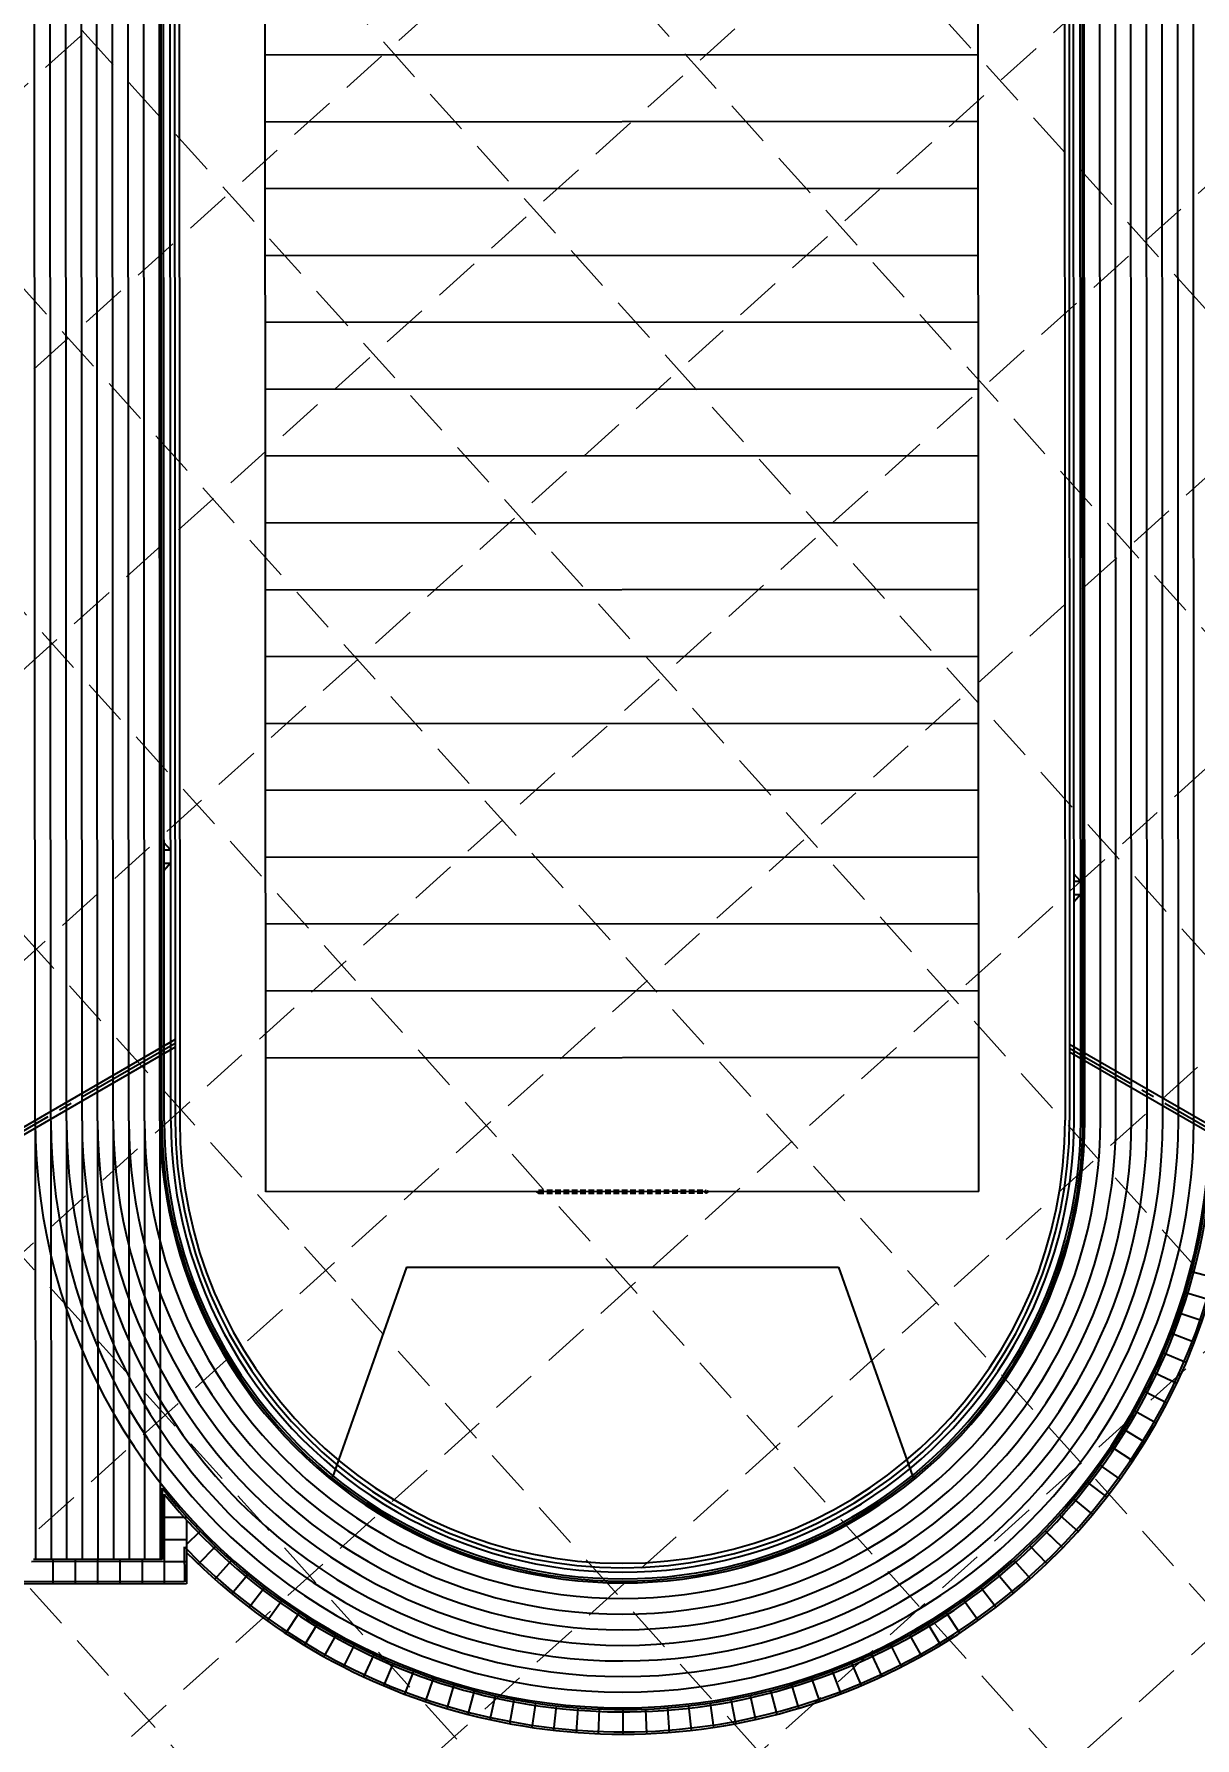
# Model space of a CAD drawing. Header units: inches. Extents: x 5194 to 8721, y 2249 to 5862.
# Drawn here: x 6993 to 7253.5, y 3258 to 3640.2 of the extents above; entities that cross this region are included whole.
import ezdxf

# ---------------------------------------------------------------- set-up
doc = ezdxf.new("R2010")
doc.units = ezdxf.units.IN
doc.header["$LTSCALE"] = 60
doc.header["$MEASUREMENT"] = 0
for name, pattern in [('03139 BASE$0$HIDDEN', [0.375, 0.25, -0.125]), ('HIDDEN', [0.375, 0.25, -0.125]), ('SCENT', [0.55, 0.4, -0.05, 0.05, -0.05])]:
    doc.linetypes.add(name, pattern=pattern)
for name, color, linetype in [('03139 BASE$0$AS-FB-FIELD-LINE2', 7, 'Continuous'), ('03139 BASE$0$AS-FB-FIELD-LINES', 7, 'Continuous'), ('03139 BASE$0$AS-FENCE', 7, 'FENCELINE1'), ('03139 BASE$0$AS-FIELD-SOCCER', 7, 'Continuous'), ('03139 BASE$0$AS-TRACK-CURB', 7, 'Continuous'), ('03139 BASE$0$AS-TRACK-STRIPE', 253, 'Continuous'), ('03139 BASE$0$AS-WALK', 7, 'Continuous'), ('03139 BASE$0$AS-WALKJOINTS', 253, 'Continuous'), ('03139 BASE$0$pinlet', 7, 'Continuous'), ('03139 TOPO$0$EP', 7, 'Continuous'), ('BASE', 7, 'Continuous'), ('grid', 254, 'HIDDEN'), ('Pstm', 7, 'Continuous'), ('pstmcl', 8, 'SCENT')]:
    doc.layers.add(name, color=color, linetype=linetype)
doc.styles.add("L200'", font='ARIAL.TTF', dxfattribs={"height": 0.001969})
doc.linetypes.add('FENCELINE1', pattern='A,0.25,-0.1,[133,ltypeshp.shx,S=0.1,R=0,X=-0.1,Y=0],-0.1,1', length=1.45)

# ---------------------------------------------------------------- blocks, each defined once
blk = doc.blocks.new('03139 BASE$0$football')
at = {"layer": '03139 BASE$0$AS-FB-FIELD-LINE2'}
for p, q in [((2380.8, -853.7), (-827.9, 2038.8)), ((1095.3, -2279.8), (-2113.4, 612.7)), ((776.5, 592.5), (-509.1, -833.6)), ((2113.4, -612.7), (827.9, -2038.8)), ((2113.4, -612.7), (827.9, -2038.8)), ((2380.8, -853.7), (1095.3, -2279.8))]:
    blk.add_line(p, q, dxfattribs=at)
at = {"layer": '03139 BASE$0$AS-FB-FIELD-LINES'}
for p, q in [((108, 1195.1), (-1177.6, -231)), ((241.7, 1074.6), (-1043.9, -351.5)), ((375.4, 954.1), (-910.2, -472)), ((509.1, 833.6), (-776.5, -592.5)), ((642.8, 713.1), (-642.8, -713.1)), ((910.2, 472), (-375.4, -954.1)), ((1043.9, 351.5), (-241.7, -1074.6)), ((1177.6, 231), (-108, -1195.1)), ((1311.3, 110.5), (25.7, -1315.7)), ((1445, -10.1), (159.4, -1436.2)), ((1578.7, -130.6), (293.1, -1556.7)), ((1712.4, -251.1), (426.8, -1677.2)), ((1846, -371.6), (560.5, -1797.7)), ((1979.7, -492.1), (694.2, -1918.2))]:
    blk.add_line(p, q, dxfattribs=at)
at = {"layer": '03139 BASE$0$AS-FB-FIELD-LINES', "linetype": '03139 BASE$0$HIDDEN'}
for p, q in [((1583.5, -1732, 443.2), (1886.2, -1396.3, 443.2)), ((1589.5, -1737.4, 443.2), (1892.1, -1401.7, 443.2))]:
    blk.add_line(p, q, dxfattribs=at)
for centre in [(1889.4, -1398.9), (1586.8, -1734.6)]:
    blk.add_circle(centre, 4, dxfattribs=at)
at = {"layer": '03139 BASE$0$AS-FENCE', "ltscale": 0.25}
for p, q in [((1658, -3083.6), (1727.5, -3146.2)), ((1727.5, -3146.2), (1415.4, -3492.3))]:
    blk.add_line(p, q, dxfattribs=at)
blk.add_arc((1595.8, -1438.5), 1646.2, 272.1657, 37.6615, dxfattribs=at)
at = {"layer": '03139 BASE$0$AS-FIELD-SOCCER'}
for p, q in [((1499.5, -2135.3), (2278.9, -1270.7)), ((2278.9, -1270.7), (2831.9, -1501)), ((1499.5, -2135.3), (1785.8, -2661.5))]:
    blk.add_line(p, q, dxfattribs=at)
at = {"layer": '03139 BASE$0$AS-TRACK-CURB'}
for p, q in [((2422.2, -521.8), (-502, 2114.3)), ((2426.2, -517.3), (-498, 2118.7)), ((765.4, -2359.7), (-2176.7, 292.4)), ((769.4, -2355.3), (-2172.7, 296.8)), ((1500, -3021.9), (1642.7, -3150.6)), ((1516.6, -3028.8), (1651.2, -3150.1)), ((1642.7, -3150.6), (1411.1, -3407.6)), ((1651.2, -3150.1), (1411.5, -3416))]:
    blk.add_line(p, q, dxfattribs=at)
for radius, start in [(1586.2, 266.5348), (1592.2, 267.1478), (1240.2, 227.9675), (1234.2, 227.9675)]:
    blk.add_arc((1595.8, -1438.5), radius, start, 47.9675, dxfattribs=at)
at = {"layer": '03139 BASE$0$AS-TRACK-STRIPE'}
for p, q in [((2626.4, -295.2), (-297.8, 2340.8)), ((2598.3, -326.4), (-325.9, 2309.6)), ((2570.2, -357.6), (-354.1, 2278.4)), ((2514, -420), (-410.3, 2216)), ((2542.1, -388.8), (-382.2, 2247.2)), ((2485.8, -451.2), (-438.4, 2184.8)), ((2429.6, -513.6), (-494.7, 2122.4)), ((2457.7, -482.4), (-466.6, 2153.6)), ((762.1, -2363.5), (-2180, 288.6)), ((733.9, -2394.7), (-2208.1, 257.4)), ((677.7, -2457), (-2264.4, 195)), ((705.8, -2425.9), (-2236.3, 226.2)), ((649.6, -2488.2), (-2292.5, 163.9)), ((593.3, -2550.6), (-2348.7, 101.5)), ((621.5, -2519.4), (-2320.6, 132.7)), ((565.2, -2581.8), (-2376.9, 70.3)), ((537.1, -2613), (-2405, 39.1)), ((762.1, -2363.5), (1639.4, -3154.3)), ((705.8, -2425.9), (1583.1, -3216.7)), ((733.9, -2394.7), (1611.2, -3185.5)), ((677.7, -2457), (1555, -3247.9)), ((621.5, -2519.4), (1498.8, -3310.3)), ((649.6, -2488.2), (1526.9, -3279.1)), ((593.3, -2550.6), (1470.6, -3341.5)), ((537.1, -2613), (1414.4, -3403.9)), ((565.2, -2581.8), (1442.5, -3372.7))]:
    blk.add_line(p, q, dxfattribs=at)
for radius in [1581.2, 1539.2, 1497.2, 1455.2, 1413.2, 1371.2, 1329.2, 1287.2, 1245.2]:
    blk.add_arc((1595.8, -1438.5), radius, 227.9675, 47.9675, dxfattribs=at)
at = {"layer": '03139 BASE$0$AS-WALK'}
for p, q in [((2410.2, -535.1), (-514.1, 2100.9)), ((781.5, -2341.9), (-2160.6, 310.2)), ((1944.4, -91), (1917.5, -91)), ((1932.3, -104.4), (1944.4, -91)), ((1959.1, -128.5), (1971.1, -115.1)), ((1971.1, -115.1), (1973.9, -141.9)), ((239.9, -1853.8), (213, -1853.7)), ((227.9, -1867.1), (239.9, -1853.8)), ((254.6, -1891.2), (266.7, -1877.9)), ((266.7, -1877.9), (269.5, -1904.6)), ((1608.3, -3030.7), (1735.9, -3145.7)), ((1735.9, -3145.7), (1415.9, -3500.8))]:
    blk.add_line(p, q, dxfattribs=at)
for radius, start in [(1652.2, 272.6758), (1216.2, 227.9675)]:
    blk.add_arc((1595.8, -1438.5), radius, start, 47.9675, dxfattribs=at)
at = {"layer": '03139 BASE$0$AS-WALKJOINTS'}
for p, q in [((2980.7, -537.3), (2925.6, -573.7)), ((2956.3, -622.8), (3012.6, -588.5)), ((3042.7, -640.8), (2985.1, -673)), ((3012.1, -724.2), (3069, -695.1)), ((3096, -748.9), (3037.3, -776.4)), ((3060.4, -829.4), (3120.9, -803.8)), ((3143.4, -859.7), (3081.7, -883.2)), ((3100.9, -937.7), (3163.4, -916.5)), ((3181.4, -974), (3118.2, -992.9)), ((3133.4, -1048.7), (3197.3, -1032.1)), ((3211.1, -1090.7), (3146.6, -1104.9)), ((3157.7, -1161.6), (3222.7, -1149.8)), ((3232.1, -1209.2), (3166.8, -1218.7)), ((3173.7, -1276), (3239.4, -1268.9)), ((3244.4, -1328.9), (3178.6, -1333.6)), ((3186.2, -1333), (3240.1, -1329.2)), ((3247.3, -1389), (3181.4, -1391.3)), ((3182, -1449), (3248, -1449.1)), ((3246.6, -1509.2), (3180.6, -1506.7)), ((3177.1, -1564.3), (3242.9, -1569.3)), ((3237.1, -1629.1), (3171.5, -1621.7)), ((3163.8, -1678.9), (3229, -1688.7)), ((3218.9, -1747.9), (3154, -1735.8)), ((3142.1, -1792.2), (3206.5, -1806.7)), ((3192.1, -1865), (3128.3, -1848.2)), ((3112.4, -1903.6), (3175.5, -1922.8)), ((3156.9, -1979.9), (3094.5, -1958.4)), ((3074.6, -2012.5), (3136.2, -2036.3)), ((3113.4, -2091.9), (3052.7, -2065.9)), ((3029, -2118.4), (3088.7, -2146.6)), ((3062, -2200.4), (3003.3, -2170)), ((2975.8, -2220.7), (3033.3, -2253.1)), ((3005.9, -2299.9), (2949.5, -2265.4)), ((2918.5, -2314.1), (2973.5, -2350.7)), ((2939.3, -2400.3), (2885.7, -2361.7)), ((2851.2, -2408.1), (2903.4, -2448.6)), ((2865.7, -2495.6), (2815.1, -2453.3)), ((2774, -2500.6), (2823.1, -2544.8)), ((2778.5, -2592.3), (2731.2, -2546.3)), ((2690, -2587), (2735.7, -2634.6)), ((2691.4, -2675.4), (2647.5, -2626.1)), ((2598.4, -2752), (2558.2, -2699.5)), ((2603.5, -2663.6), (2645.6, -2714.5)), ((2516.5, -2730.3), (2554.7, -2784.1)), ((2420.2, -2793.7), (2454.4, -2850.2)), ((2505.2, -2818), (2468.9, -2762.9)), ((2402.6, -2880.4), (2370.5, -2822.8)), ((2295.7, -2935.2), (2267.9, -2875.4)), ((2319.7, -2850), (2349.6, -2908.8)), ((2185.1, -2982.1), (2161.7, -2920.4)), ((2215.2, -2898.9), (2240.8, -2959.7)), ((1997, -2973.2), (2013.5, -3037.1)), ((2071.3, -3020.9), (2052.6, -2957.6)), ((2107.5, -2940), (2128.6, -3002.5)), ((1558, -3074.2), (1602.2, -3025.2)), ((1656.8, -3074.4), (1655.1, -3023.7)), ((1717.3, -3086.3), (1712.8, -3020.5)), ((1770.2, -3015.2), (1777.2, -3080.8)), ((1836.8, -3073.1), (1827.5, -3007.8)), ((1884.4, -2998.3), (1896.2, -3063.3)), ((1955.1, -3051.3), (1941, -2986.8)), ((1602.6, -3114.4), (1646.8, -3065.4)), ((1651.2, -3150.1), (1691.4, -3105.6)), ((1651.2, -3150.1), (1695.8, -3190.3)), ((1606.6, -3190.7), (1655.6, -3234.9)), ((1566.4, -3235.2), (1615.4, -3279.4)), ((1526.2, -3279.8), (1575.2, -3324)), ((1486, -3324.4), (1535.1, -3368.6)), ((1445.9, -3368.9), (1494.9, -3413.1))]:
    blk.add_line(p, q, dxfattribs=at)

msp = doc.modelspace()

# ---------------------------------------------------------------- linework, layer by layer
at = {"layer": '03139 BASE$0$pinlet', "color": 5}
for p, q in [((7024.52, 3726.55), (7024.7, 3396.47)), ((7025.52, 3726.55), (7025.7, 3396.47)), ((7224.23, 3724.66), (7224.41, 3396.58)), ((7225.23, 3724.66), (7225.41, 3396.58))]:
    msp.add_line(p, q, dxfattribs=at)
for radius in [100.35, 99.35]:
    msp.add_arc((7125.05, 3396.52), radius, 180.0311, 0.0311, dxfattribs=at)
at = {"layer": '03139 TOPO$0$EP'}
for points in [[(5687.67, 4400.98, 0.000003), (5652.93, 4443.58, 0.000043)], [(7204.27, 3007.81, 0.000243), (7181.73, 3028.42, 0.000296), (7150.52, 3056.92, -0.00041), (7128, 3077.47, -0.004199), (7103.53, 3100.24, 0.003877), (7077.04, 3124.92, 0.000923), (7043.5, 3155.57, -0.00088), (7008.33, 3187.69, -0.000069), (6985.98, 3208.19, 0.000089), (6968.68, 3224.05, 0.000232), (6927.29, 3261.96, 0.00109), (6918.45, 3270.01, 0.00059), (6910.01, 3277.64, 0.000232), (6888.55, 3297, 0.000043), (6872, 3311.91, -0.000028), (6846.61, 3334.77, -0.000123), (6815.92, 3362.44, -0.000213), (6798.25, 3378.39, -0.003652), (6782.99, 3392.37, 0.0022), (6757.74, 3415.65, 0.000865), (6756.75, 3416.56, 0.000015), (6697.47, 3470.35, 0.001749), (6682.12, 3484.18, 0.000792), (6648.06, 3514.56)], [(7192.11, 2994.53, 0.000243), (7169.58, 3015.14, 0.000296), (7138.39, 3043.61, -0.00041), (7115.85, 3064.19, -0.004199), (7091.16, 3087.17, 0.003877), (7064.87, 3111.65, 0.000923), (7031.38, 3142.25, -0.00088), (6996.16, 3174.43, -0.000069), (6973.81, 3194.92, 0.000089), (6956.52, 3210.78, 0.000232), (6915.14, 3248.68, 0.00109), (6906.36, 3256.67, 0.00059), (6897.95, 3264.28, 0.000232), (6876.5, 3283.62, 0.000043), (6859.95, 3298.53, -0.000028), (6834.57, 3321.4, -0.000123), (6803.86, 3349.07, -0.000213), (6786.18, 3365.03, -0.003652), (6770.73, 3379.19, 0.0022), (6745.6, 3402.37, 0.000865), (6744.65, 3403.23, 0.000015), (6685.37, 3457.02, 0.001749), (6670.12, 3470.77, 0.000792), (6636.1, 3501.11, 0.000792)]]:
    msp.add_lwpolyline(points, format="xyb", dxfattribs=at)
at = {"layer": 'grid', "color": 252, "linetype": 'HIDDEN', "lineweight": 0, "ltscale": 0.7}
for p, q in [((5878.66, 5107.79), (7891.65, 2872.73)), ((5842.61, 5075.32), (7855.6, 2840.26)), ((5806.56, 5042.86), (7819.55, 2807.8)), ((5770.51, 5010.39), (7783.5, 2775.33)), ((5734.46, 4977.92), (7747.45, 2742.86)), ((5698.41, 4945.45), (7711.4, 2710.39)), ((5662.36, 4912.99), (7675.35, 2677.93)), ((5626.31, 4880.52), (7639.3, 2645.46)), ((5590.26, 4848.05), (7603.25, 2612.99)), ((7869.46, 4419.73), (6607.57, 3283.23)), ((7901.93, 4383.68), (6640.04, 3247.18)), ((7934.4, 4347.64), (6672.51, 3211.13)), ((7966.87, 4311.59), (6704.98, 3175.08)), ((7999.33, 4275.54), (6737.45, 3139.03)), ((8031.8, 4239.49), (6769.91, 3102.98)), ((8064.27, 4203.44), (6802.38, 3066.93)), ((8096.74, 4167.39), (6834.85, 3030.88)), ((8129.2, 4131.34), (6867.32, 2994.83)), ((8161.67, 4095.29), (6899.78, 2958.78))]:
    msp.add_line(p, q, dxfattribs=at)
at = {"layer": 'Pstm', "color": 5}
for p, q in [((7024.69, 3414.68), (6924.01, 3356.48)), ((7024.69, 3412.94), (6924.01, 3354.75)), ((7292.58, 3374.8), (7225.4, 3413.53)), ((7292.57, 3373.07), (7225.4, 3411.8))]:
    msp.add_line(p, q, dxfattribs=at)
at = {"layer": 'pstmcl', "color": 5}
for p, q in [((7024.69, 3413.81), (6922.89, 3354.96)), ((7296.18, 3371.85), (7225.4, 3412.67))]:
    msp.add_line(p, q, dxfattribs=at)

# ---------------------------------------------------------------- block references
at = {"xscale": 0.08333333333333333, "yscale": 0.08333333333333333, "zscale": 0.08333333333333333, "rotation": 312.0635973777777}
msp.add_blockref('03139 BASE$0$football', (7124.95, 3575.56), dxfattribs=at)

# ---------------------------------------------------------------- texts
at = {"layer": 'BASE', "color": 7, "style": "L200'"}
msp.add_text('Stabilization practices are expected to be used at all disturbed areas.', height=19.675, rotation=312.0075, dxfattribs=at).set_placement((6685.09, 3278.16))

doc.saveas('drawing.dxf')
